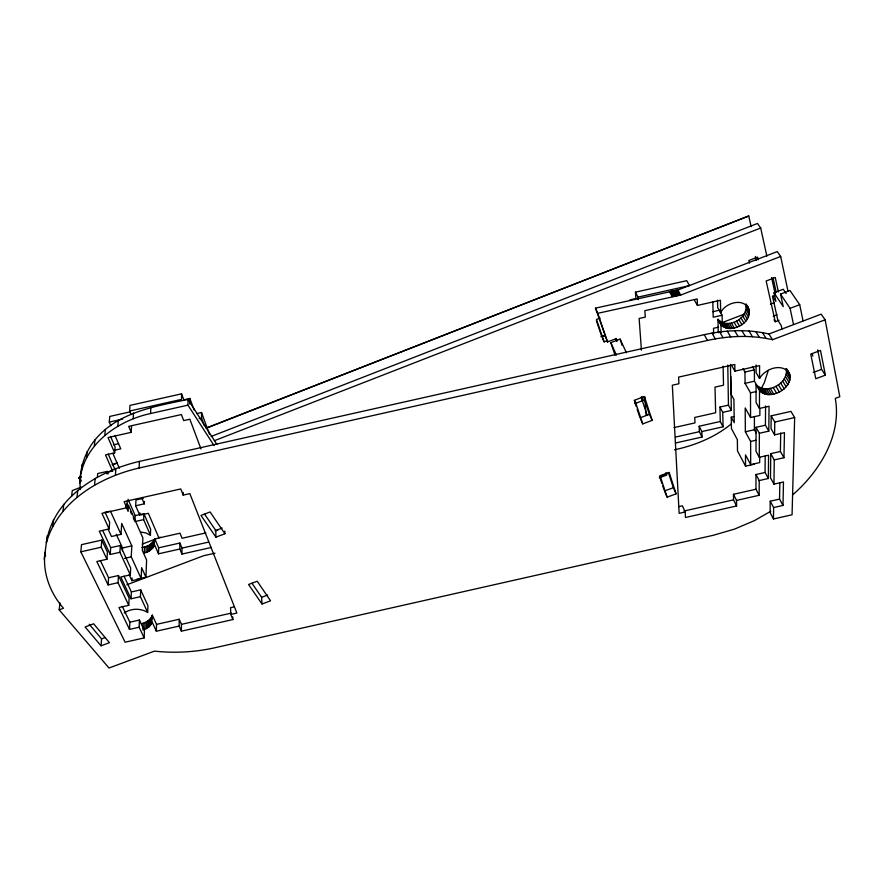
<?xml version="1.0" encoding="UTF-8"?>
<svg xmlns="http://www.w3.org/2000/svg" width="884" height="884" viewBox="0 0 884 884"><rect width="100%" height="100%" fill="white"/><g stroke="black" fill="none" stroke-linecap="round" stroke-linejoin="round"><path stroke-width="1.33" d="M189.861 404.043L189.861 398.474L183.817 399.833L181.574 393.833L129.97 405.402L129.628 411.027L131.108 414.607M756.417 433.359L754.406 429.746L754.406 416.474M786.605 368.937L789.301 373.357L790.152 376.485L789.865 380.032L787.821 384.695L784.207 388.849L779.401 392.142L773.765 394.209L768.008 394.651L763.091 393.358L760.527 391.59L754.417 381.225L754.417 369.877L752.406 366.473M755.964 489.239L733.455 494.311L736.516 500.399L759.157 495.294L755.964 489.239L755.975 474.52L765.069 472.476L768.351 478.498L759.201 480.564L755.975 474.52M756.03 427.315L759.367 433.271L768.804 431.138L765.422 425.193L756.03 427.315L756.008 451.293L759.279 457.293L768.572 455.205L768.351 478.498M789.987 375.391L786.362 369.578C788.02 383.888 766.34 395.347 756.074 384.584L756.063 402.529L759.444 408.441L769.047 406.275L768.804 431.138M756.096 364.937L756.085 372.628L759.544 378.462C764.837 369.037 780.948 362.772 788.782 372.418M214.061 445.58L187.96 405.148L187.983 399.435C154.976 406.353 117.583 412.209 94.897 440.011C83.803 453.801 78.521 471.968 80.367 489.526M759.157 495.294L759.201 480.564M759.279 457.293L759.367 433.271M759.444 408.441L759.511 390.452L756.074 384.584M759.544 378.462L759.588 365.622L734.902 371.158L731.565 365.313M759.71 457.127L759.688 462.586L750.682 464.608L745.488 454.884L745.555 466.166L754.406 464.177M759.886 408.574L759.864 415.436L750.56 417.535L745.201 407.944L745.345 431.779L750.626 441.447L750.682 464.608M232.757 616.866L232.857 619.562L181.397 631.165L181.452 624.347L179.209 619.253L156.534 624.369L156.346 631.22L179.143 626.071L179.209 619.253M211.409 547.45L181.949 554.069L181.993 548.091L179.894 543.041L158.656 547.815L158.49 553.826L179.85 549.019L179.894 543.041M232.857 619.562L230.801 614.424L236.879 613.054L189.828 493.615L183.198 495.106L183.22 492.454M765.069 472.476L765.19 456.056M765.422 425.193L765.566 405.9M181.574 393.833L181.529 399.402L129.628 411.027M770.229 501.195L773.622 507.549L782.992 505.438L779.555 499.095L770.229 501.195L770.108 512.609L773.467 518.974L792.064 514.775L794.661 417.568L790.937 411.392L771.179 415.845L771.036 428.652L774.605 434.884L784.462 432.663L783.953 457.735L774.262 459.923L770.76 453.647L780.395 451.47L783.953 457.735M770.76 453.647L770.494 477.813L773.942 484.123L783.467 481.979L782.992 505.438M773.467 518.974L773.622 507.549M773.942 484.123L774.262 459.923M774.605 434.884L774.782 422.044L771.179 415.845M779.555 499.095L779.843 482.565M780.395 451.47L780.716 433.038M151.164 617.706L149.197 619.971L144.954 622.612L144.7 629.474L148.965 626.822L150.943 624.557L151.164 617.706L152.302 615.154L156.534 624.369M153.65 541.185L149.297 545.218L144.523 547.041L144.28 553.053L149.087 551.229L153.451 547.196L153.65 541.185L154.711 538.688L158.656 547.815M150.943 624.557L151.849 616.457M153.451 547.196L154.28 539.969M151.628 623.308L152.302 615.154M154.092 545.969L154.711 538.688M148.965 626.822L149.197 619.971M151.606 549.406L151.805 543.395M150.048 625.728L150.28 618.877M152.612 548.334L152.81 542.334M146.28 628.701L146.523 621.85M149.087 551.229L149.297 545.218M124.246 612.988C130.987 608.192 140.722 608.059 147.683 612.457L147.926 605.617L140.689 589.86L131.373 591.949L131.031 598.799L140.401 596.689L140.689 589.86M140.622 532.002L145.904 532.953L150.424 535.229L150.634 529.24L143.904 513.648L135.197 515.604L134.898 521.582L143.65 519.615L143.904 513.648M147.705 627.817L147.948 620.955M150.424 550.367L150.634 544.356M136.865 579.252L145.937 577.219L146.6 560.025L142.346 550.478L142.877 537.925L128.467 505.195L128.114 511.394L125.882 506.355M108.091 584.921L108.588 577.749L118.467 575.528L118.025 582.689L108.091 584.921L96.82 561.528L106.931 559.252L107.45 552.113L101.793 540.102L81.516 544.654L80.831 551.815L125.108 642.204L144.169 637.905L144.446 630.712L139.418 620.038L129.871 622.192L129.506 629.397L139.12 627.231L139.418 620.038M147.606 551.97L147.827 545.947M79.759 482.973C81.671 445.79 116.843 420.74 150.589 413.524L150.821 407.767M142.987 630.115L143.252 623.253L144.954 622.612M145.993 552.577L146.236 546.566M129.141 574.677L131.937 580.722L141.164 578.644L141.628 567.65L145.937 577.219M139.904 512.908L139.805 515.228L135.683 505.781L144.313 503.836L144.412 501.515M139.429 461.404C98.433 470.807 53.427 497.725 46.399 542.555C58.41 501.35 99.494 477.15 139.108 468.012L139.429 461.404L704.239 334.671C725.421 329.964 747.698 329.058 768.925 333.986L821.181 314.163L825.137 319.809L839.8 396.717L835.269 398.408C841.966 435.083 819.678 471.382 792.882 494.653M131.937 580.722L132.081 577.97M135.683 505.781L135.97 499.968L143.33 498.311M129.506 629.397L118.975 607.54L128.755 605.33L129.119 598.159L118.467 575.528M131.031 598.799L120.799 576.998L130.324 574.854L130.677 568.036L120.323 545.494L110.699 547.66L110.224 554.467L119.904 552.29L120.323 545.494M141.164 578.644L131.252 556.854L131.815 545.892L121.694 523.427L121.02 534.356L111.483 536.489L108.091 529.162M110.224 554.467L99.295 531.162L109.141 528.952L101.936 513.361L126.821 507.77L127.208 501.062M112.71 471.271L105.505 454.917L114.677 452.862L108.025 437.547L131.197 432.353L131.528 426.541M133.186 418.795L133.517 413.005M122.368 550.721L122.533 547.981L116.257 534.268M115.417 475.139L115.881 468.487M109.141 528.952L109.627 522.19L105.229 512.598M114.677 452.862L115.097 446.984L110.533 436.398M101.052 645.817L85.107 626.999L93.616 623.795L109.45 642.679L101.052 645.817L101.55 638.889L89.229 624.259M117.859 426.165L118.279 420.342M106.931 559.252L101.24 547.218L101.793 540.102M106.986 474.023L107.196 471.415L97.671 473.559L97.328 477.459M110.831 425.757L109.273 422.099L109.727 416.43L129.749 411.944M104.842 435.304L105.329 429.458M94.599 484.996L95.207 478.299M94.356 445.89L94.897 440.011M86.577 457.581L87.162 451.669M717.952 319.279C727.532 329.931 748.207 318.638 745.997 304.98C760.085 321.201 723.952 340.229 717.952 319.279L718.25 332.716M81.671 470.045L82.278 464.111M77.03 497.128L77.737 490.388M770.749 511.284L754.494 520.588L734.471 529.118L713.244 535.295L214.911 647.751C195.132 652.182 174.634 653.309 154.49 651.132L109.008 668.017L59.184 609.872L59.946 602.943M71.637 496.267L72.267 490.587L81.262 487.073M62.985 511.074L63.77 504.289M52.72 526.367L53.559 519.549M59.184 609.872L63.482 608.247C50.178 593.131 42.321 572.445 45.073 552.334L45.537 556.191M44.2 559.218L47.272 535.704M768.273 370.451L764.262 382.838L761.135 388.75M717.51 300.195L717.686 307.665L720.681 312.737C725.234 302.45 744.792 297.057 749.146 310.03M731.212 423.966C714.913 437.304 694.923 445.448 674.448 449.812M751.157 226.669L748.748 215.983L206.834 428.011M81.151 481.084L78.687 477.857L81.262 476.852M112.124 464.785L117.274 462.774M206.016 428.099L748.748 215.983M112.942 464.708L116.799 463.205M211.11 436.464L757.5 223.464L760.693 228.017L766.87 256.139M214.337 440.718L760.693 228.017M600.114 318.03L596.479 319.444L604.115 341.865L607.706 340.484M617.198 341.147L616.336 338.561L607.496 341.964L595.451 308.14L677.873 290.007L777.246 251.597L780.671 256.471L787.998 291.19M595.451 308.14L597.805 313.312L680.691 295.068L780.671 256.471M600.932 336.716L604.8 335.235M605.474 335.522L601.905 336.903L596.391 320.748M615.054 355.224L610.822 342.672L620.093 339.113L626.447 352.771M774.804 295.422L772.517 296.295L775.898 301.411L774.008 292.792L783.235 289.256L786.13 293.51M774.008 292.792L783.246 306.671L780.528 294.107L789.987 290.493L799.711 304.682L803.015 320.77M142.202 544.135L160.258 537.229M721.41 322.87L744.626 313.997M770.428 304.14L774.296 302.659M780.528 294.107L790.097 308.35L799.711 304.682M773.257 316.196L777.036 314.759M224.834 531.085L224.912 533.748L215.939 537.152L215.784 530.488L222.16 528.057M773.964 319.71L775.268 321.732L779.069 320.284M139.108 468.012L707.476 340.462C728.792 335.732 751.179 334.804 772.55 339.721L825.137 319.809M126.887 584.777L203.651 555.704L215.022 553.207M634.977 403.579L643.055 400.529L641.817 396.783M640.569 419.06L642.745 423.9L652.171 420.364L649.397 414.331L640.027 417.856L637.11 409.104M101.55 638.889L105.13 637.552M813.214 372.495L821.556 369.368L825.38 375.147L815.788 378.739L810.739 354.108L820.496 350.429L825.38 375.147M262.007 604.004L248.559 584.49L257.233 581.241L270.559 600.833L262.007 604.004L261.609 597.297L267.675 595.043M659.475 476.443L667 473.658M659.287 477.813L666.735 475.062L665.939 472.62M676.105 493.858L673.343 487.714L664.436 490.996L667.155 497.151L676.105 493.858L669.122 472.399L660.028 475.769L667.155 497.151M78.687 477.857L81.074 477.017M141.418 623.75L143.252 623.253M743.002 368.584L744.98 371.998L745.046 383.336L754.417 381.225M745.046 383.336L750.505 392.839L756.406 391.513M719.941 407.06L728.449 405.148L731.322 410.43L722.758 412.353L719.941 407.06L720.261 421.491L723.068 426.806L701.863 431.569L699.167 426.232L720.261 421.491M80.831 551.815L101.24 547.218M122.533 547.981L131.815 545.892M205.828 532.908L182.071 538.257L179.993 533.207L158.932 537.947L148.368 513.306L141.02 514.952M215.077 530.831L217.718 530.234M673.962 427.613L694.968 422.895L694.747 417.447L715.653 412.751L715.001 387.115L723.51 385.203L723.123 366.241M745.555 466.166L737.488 450.917L737.366 439.679L731.433 428.574L731.256 417.204L733.764 416.64M124.556 558.368L131.252 556.854M181.993 548.091L208.635 542.091M675.542 437.05L699.366 431.69L702.051 437.039L675.431 443.028M774.782 422.044L794.661 417.568M745.345 431.779L754.406 429.746M750.626 441.447L755.853 440.265M234.205 606.855L230.58 607.673L230.801 614.424M678.801 506.631L682.404 505.814L685.188 511.98L685.454 517.505L736.593 505.968L736.516 500.399M181.452 624.347L231.265 613.109M684.028 511.029L733.532 499.869L736.593 505.968M685.188 511.98L679.144 513.339L672.326 385.225L678.912 383.744L678.592 377.114L734.814 364.484L734.902 371.158M635.452 292.162L686.724 280.681L689.542 285.587L637.972 297.134L635.452 292.162L635.916 298.538L629.905 299.886M109.273 422.099L122.688 419.093M150.589 413.524L187.96 405.148M196.734 413.59L201.53 412.519L209.475 434.276M694.537 300.35L697.432 305.422L720.427 300.262L720.681 312.737M199.187 418.651L201.585 418.11L201.53 412.519M113.484 444.84L118.578 443.702M712.858 311.687L719.178 310.273L722.106 315.234L722.25 322.616M114.334 450.287L120.743 448.851L115.008 435.481M722.106 315.234L713.211 317.223L712.824 302.085M718.548 327.157L713.499 328.296L713.642 333.809M106.699 472.387L112.025 471.194M104.378 512.455L109.229 511.372M744.98 371.998L754.417 369.877M141.893 547.45L144.523 547.041M759.511 390.452L760.527 391.59M215.939 537.152L200.977 515.449L210.094 511.969L224.912 533.748M204.635 514.223L215.784 530.488M251.94 583.208L261.609 597.297M187.983 399.435L216.889 444.42M768.925 333.986L772.55 339.721M746.052 304.107L747.952 307.135M746.074 304.273L748.461 308.052M786.395 368.705L789.301 373.357M746.339 304.98L748.859 309.013M786.075 368.54L789.71 374.341M746.173 306.052L749.323 311.102M786.517 370.672L790.152 376.485M762.494 332.66L766.074 338.395M746.24 307.146L749.389 312.207M786.561 371.81L790.186 377.623M746.008 309.477L749.146 314.538M786.252 374.208L789.865 380.032M745.322 311.765L748.461 316.837M785.456 376.573L789.069 382.396M755.831 331.666L759.378 337.401M744.217 313.975L747.345 319.047M784.23 378.86L787.821 384.695M742.748 316.063L745.864 321.135M782.605 381.015L786.185 386.861M748.969 331.003L752.472 336.749M740.958 317.975L744.063 323.058M780.649 383.004L784.207 388.849M738.88 319.677L741.963 324.771M778.384 384.772L781.931 390.629M736.56 321.124L739.632 326.218M775.876 386.286L779.401 392.142M741.908 330.693L745.378 336.439M734.04 322.273L737.09 327.367M773.157 387.49L776.671 393.358M731.355 323.069L734.394 328.174M770.273 388.341L773.765 394.209M734.67 330.738L738.096 336.495M729.51 323.389L732.538 328.494M768.295 388.684L771.787 394.562M727.72 323.511L730.736 328.616M766.384 388.827L769.865 394.706M725.985 323.433L729.002 328.55M764.549 388.772L768.008 394.651M724.339 323.179L727.344 328.296M762.793 388.529L766.251 394.408M722.792 322.748L725.797 327.853M761.157 388.098L764.605 393.966M727.267 331.146L730.648 336.914M721.366 322.13L724.361 327.246M759.654 387.479L763.091 393.358M720.073 321.345L723.057 326.461M758.284 386.684L761.721 392.562M718.924 320.395L721.908 325.5M719.709 331.942L723.046 337.71M712.029 333.113L715.322 338.892M704.239 334.671L707.476 340.462M677.873 290.007L680.691 295.068M676.934 290.151L679.752 295.212M676.006 290.306L678.813 295.367M675.067 290.46L677.873 295.521M674.127 290.626L676.923 295.687M673.188 290.803L675.984 295.864M672.238 290.98L675.033 296.041M671.299 291.168L674.083 296.228M670.348 291.366L673.133 296.438M669.398 291.576L672.171 296.637M731.256 417.204L734.228 422.707L733.919 399.402L730.902 393.944L730.449 364.396M100.345 560.522L108.588 577.749M122.312 606.413L129.871 622.192M118.025 582.689L128.755 605.33M139.12 627.231L144.169 637.905M102.699 530.51L110.699 547.66M124.036 576.213L131.373 591.949M119.904 552.29L130.324 574.854M140.401 596.689L147.683 612.457M152.081 621.993L156.346 631.22M641.452 397.06L643.055 400.529M110.434 511.096L121.02 534.356M610.822 342.672L616.479 355.125M602.457 338.141L604.115 341.865M107.196 471.415L108.246 473.791M127.13 503.979L128.235 506.488M130.456 511.527L131.561 514.035M133.23 517.814L134.335 520.333M126.821 507.77L124.114 501.648L180.745 488.94L183.198 495.106M179.143 626.071L181.397 631.165M108.191 454.056L115.351 470.387M128.025 499.272L135.197 515.604M112.865 453.359L119.384 468.332M143.65 519.615L150.424 535.229M154.523 544.677L158.49 553.826M141.639 497.593L144.313 503.836M131.197 432.353L128.699 426.364L181.397 414.552L183.684 420.585L189.85 419.204L200.988 448.939M179.85 549.019L181.949 554.069M189.861 398.474L194.126 410.01M201.585 418.11L204.403 425.801M597.805 313.312L607.496 341.964M634.193 400.341L636.27 406.596M659.829 477.172L661.917 483.46M662.757 485.968L664.017 489.736M615.64 338.506L616.502 341.08M642.745 423.9L634.811 400.098L644.392 396.485L652.171 420.364M641.231 397.325L647.165 415.403M620.093 339.113L622.159 345.412M643.663 396.761L649.397 414.331M668.403 472.586L673.343 487.714M749.466 263.134L748.859 260.504L757.599 257.122L758.196 259.763M755.367 256.426L756.262 260.36M775.268 321.732L766.152 281.002L775.257 277.499L778.406 291.996M772.517 296.295L777.854 320.328L781.213 325.5L781.986 329.036M773.047 277.819L776.218 292.284M771.577 277.565L775.113 293.643M790.097 308.35L793.489 324.384M812.285 353.578L812.816 356.153M817.678 349.898L821.556 369.368M80.378 477.017L80.742 480.94M637.972 297.134L638.16 299.698M641.408 350.119L639.143 318.483L645.287 317.113L644.845 310.671L697.2 298.936L697.432 305.422M644.768 396.894L646.049 414.773M699.167 426.232L699.366 431.69M701.863 431.569L702.051 437.039M720.924 324.384L721.09 332.461M722.758 412.353L723.068 426.806M727.775 365.114L728.449 405.148M730.814 376.507L731.322 410.43M733.455 494.311L733.532 499.869M750.505 392.839L750.56 417.535"/></g></svg>
